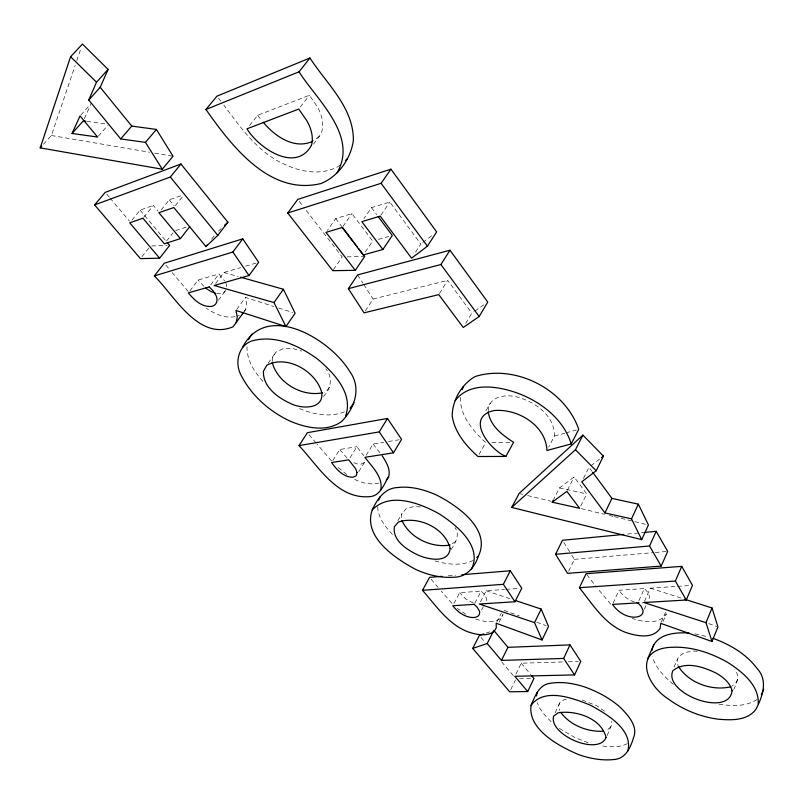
<?xml version="1.0" encoding="UTF-8"?>
<svg xmlns="http://www.w3.org/2000/svg" width="804" height="804" viewBox="0 0 804 804"><rect width="100%" height="100%" fill="white"/><g stroke="black" fill="none" stroke-linecap="round" stroke-linejoin="round"><path stroke-width="0.6" stroke-dasharray="4.02 3.01" d="M733.71 689.52C736.675 683.4 740.082 675.712 734.836 669.762M377.699 506.741C377.96 517.856 385.618 527.223 392.955 534.961M460.541 397.357C459.617 415.658 473.094 430.843 485.716 442.542L479.144 454.361M697.239 651.34L693.661 650.999L684.455 652.567L678.777 656.506L677.29 659.441L677.139 662.707L678.003 665.4M272.234 361.267L272.395 358.202L275.812 352.172L283.058 348.715L292.535 348.474L301.651 351.087M488.329 410.603C488.581 394.985 508.882 393.679 520.098 397.93C537.042 403.256 554.68 416.693 554.489 436.069L548.67 447.155M420.462 506.912L413.417 506.59L405.899 508.942L401.94 513.676L401.337 517.012L401.94 520.62M244.114 311.57L245.552 309.57L246.677 303.932L245.431 297.44L273.822 306.485M358.745 471.697L364.282 462.612L364.785 460.461M323.379 396.462C331.077 389.146 333.057 377.106 325.841 368.835M607.171 735.58L611.844 724.123L611.623 721.268M43.396 144.338L51.396 135.494L75.194 65.425M76.802 60.672L80.832 48.803M566.368 699.329L564.177 699.671L559.684 702.977L558.679 705.5L559.715 710.434M674.094 667.079L677.29 659.441M663.029 621.572L666.365 613.844C659.169 625.15 643.039 621.934 632.256 618.437M737.6 679.491L736.303 682.485L731.871 686.184M661.21 622.256L665.511 612.296M644.416 601.432L650.315 588.166L676.365 586.428M644.316 609.311L646.265 604.909M638.909 600.699L644.326 588.568L647.391 591.855L649.341 595.905A17.618 9.487 24.7 0 1 647.532 600.819M613.01 603.322L619 590.257L644.326 588.568M84.299 118.68L90.39 105.475M555.152 712.806L559.684 702.977M451.134 549.554C455.235 543.122 460.32 534.891 455.014 527.565M515.917 674.114L521.223 663.21L563.403 661.923M510.751 689.641L515.464 679.923M568.619 571.192L574.368 559.333L570.418 552.981M580.729 506.088L586.749 493.907L574.126 476.983L559.453 487.948L553.876 498.902M583.433 478.44L589.01 467.275L591.965 471.295M499.083 622.175L502.992 614.447L500.932 618.075C493.726 623.723 483.596 621.663 475.556 619.05M567.423 490.259L574.126 476.983M496.731 622.125L501.214 613.281M481.616 609.934L483.325 606.628M313.459 144.147L319.369 136.258L321.731 131.695A41.577 26.884 40 0 0 317.369 106.852L309.429 95.274L257.682 115.314L248.486 126.881M480.45 601.824L486.179 590.769L504.58 589.453M474.802 603.261L481.124 591.131L484.139 594.166L486.289 597.895A16.12 8.151 28 0 1 486.159 601.121M453.918 603.563L459.697 592.659L481.124 591.131M485.907 410.844L490.209 403.226M397.859 520.741L401.94 513.676M465.717 323.389L471.858 313.168L473.847 311.781M366.192 455.275L373.046 444.049L383.729 442.3M350.021 457.828L356.886 446.702L363.699 455.637M439.396 293.601L447.647 280.375L471.858 313.168M332.836 460.541L339.73 449.516L356.886 446.702M415.537 252.104L420.814 244.004L389.85 202.055L371.498 207.653L363.91 218.638M365.338 310.867L373.096 299.058L447.647 280.375M365.247 251.994L372.664 241.059L351.931 213.633L335.72 218.598L327.389 230.386M380.915 215.13L389.85 202.055M333.439 269.702L342.202 256.968L303.872 207.372M268.214 363.197L275.812 352.172M342.926 226.507L351.931 213.633M236.708 309.48L245.431 297.44M329.328 387.307L327.268 390.141L324.253 392.191M218.386 300.284L224.999 291.329M215.673 283.5L223.874 272.506L240.677 267.591M210.728 284.917L218.929 273.953L224.577 280.867M244.275 311.279L245.552 309.57M189.865 290.907L198.075 280.063L218.929 273.953M211.683 239.13L215.251 234.466M300.284 107.103L309.429 95.274M166.559 241.059L173.071 232.808M141.956 256.687L148.941 247.923M175.302 205.673L182.719 196.407M161.122 209.944L169.282 199.824L183.061 194.96M143.695 217.321L153.333 205.452L158.046 211.12M611.03 726.705L606.769 730.344M131.946 220.095L140.107 210.125L153.333 205.452M98.349 136.127L107.907 125.233M80.852 115.022L91.405 103.274M455.597 541.343L451.185 544.539M218.517 231.11L221.07 228.678M319.369 136.258L313.54 140.861M590.93 465.787L599.593 459.094M422.783 242.486L431.698 235.693M474.842 311.098L484.782 304.173M627.351 743.61C619.201 747.951 609.301 746.896 600.467 745.69M756.966 699.53C745.65 707.028 731.137 706.103 718.324 704.023M237.351 316.304L239.351 315.319M340.213 165.292C323.982 175.493 303.48 172.759 286.767 165.272C258.808 153.855 241.18 128.218 223.753 104.982M364.282 462.612L361.026 464.139L356.986 463.928L352.474 462.119M473.224 560.328C460.742 566.629 445.858 564.167 432.984 560.378M486.028 633.13L490.48 631.582M175.664 230.597L187.111 226.808M344.413 411.899C329.529 417.708 312.897 414.392 298.686 408.201M245.481 266.184L256.285 263.029M378.433 239.421L388.804 236.456M554.489 436.069L564.88 433.185M566.026 432.864L576.418 429.969M378.945 483.063C370.001 485.214 360.443 482.782 352.614 478.249M388.483 441.517L399.176 439.768M235.039 316.645C224.818 318.625 214.738 313.892 206.427 308.334M627.462 534.067L643.702 532.509M574.368 559.333L654.004 552.579M655.25 552.469L667.692 551.413M448.22 575.835L455.667 575.232M505.806 589.362L519.294 588.397M677.601 586.337L690.003 585.513M216.598 293.601L221.381 293.43A18.663 10.502 36.9 0 0 226.356 288.646M568.368 661.782L578.297 661.481M151.685 245.944L167.252 245.501M347.197 256.868L364.664 256.496M519.585 678.767L531.565 678.506M491.777 442.481L512.359 442.311M86.912 121.374L106.279 123.997M694.988 633.874L708.545 636.929M51.396 135.494L149.675 152.257M154.589 153.102L173.011 156.237M559.453 487.948L586.749 493.907M520.299 493.777L522.741 494.37M527.625 495.565L550.81 501.204M581.312 508.63L604.497 514.279M609.382 515.464L613.04 516.359M614.256 516.66L645.984 524.379M223.874 272.506L238.155 276.526M588.086 742.705L575.553 737.921L559.383 728.444M278.556 307.982L292.756 312.505M650.315 588.166L683.551 598.839M486.179 590.769L511.917 599.332M582.237 700.013L596.638 705.711L604.909 711.51M708.676 623.613L716.786 626.457M504.058 610.387L519.273 615.884M536.831 622.236L546.187 625.623M634.577 602.025C628.135 600.156 622.778 595.714 619 590.257M473.405 603.131L465.647 598.89L459.697 592.659M465.757 614.276L457.345 608.326M346.825 474.651L337.449 466.853M673.36 684.304C664.405 676.928 655.813 668.074 652.356 656.717M610.718 604.166L597.161 588.005M204.005 286.485L198.075 280.063M347.067 458.119L339.73 449.516M551.062 721.68L544.599 714.887L539.936 708.515L537.142 702.626M262.888 381.408C254.335 371.81 246.627 359.961 246.979 346.614M451.948 603.352L441.255 591.161M188.186 291.44L172.207 272.656M331.56 460.923L317.088 444.17M106.831 194.277L109.264 197.151M110.068 198.106L129.474 221.08M480.943 637.341L484.933 642.054M501.656 661.863L513.605 676.013M165.855 265.129L169.031 268.888M309.007 434.602L316.273 443.215M431.145 579.192L438.14 587.483M521.223 663.21L530.781 674.636M140.107 210.125L166.458 241.622M373.046 444.049L380.081 452.984M169.282 199.824L174.006 205.563M299.279 201.422L303.108 206.377M218.457 98.118L220.728 101.063M586.83 574.649L596.417 587.051M257.682 115.314L261.632 120.479M335.72 218.598L341.811 226.577M371.498 207.653L376.694 214.608M357.629 274.908L363.006 283.309M363.679 284.355L373.096 299.058M563.825 542.399L569.755 551.926M225.823 282.887A18.663 10.502 36.9 0 1 226.527 287.601M645.843 601.905A17.618 9.487 24.7 0 1 641.13 602.96"/><path stroke-width="1.21" d="M758.222 703.852C759.227 685.129 742.032 671.631 727.801 662.456C711.419 653.139 692.907 646.748 673.873 647.23C633.361 647.411 643.431 682.998 668.415 699.068C683.098 709.821 700.445 716.917 718.505 719.228C731.298 720.304 747.238 720.816 755.84 709.45C762.584 696.525 768.423 680.486 756.926 668.255C746.011 653.752 729.751 644.406 712.937 638.296M380.734 490.138C383.428 477.194 372.011 466.792 364.946 457.315L393.508 452.833L401.558 439.376L387.478 418.452L307.389 432.693L299.048 445.597C317.861 465.717 336.856 498.982 368.915 496.701C380.081 496.52 383.629 484.772 388.573 476.923C390.955 469.285 386.031 461.958 382.171 455.747M285.922 326.545L273.993 302.545L214.176 285.5L249.019 275.541L258.687 262.325L242.758 238.848L164.267 263.25L154.348 275.933C173.945 295.078 198.397 341.288 233.019 326.826L236.195 322.575L237.27 316.967L235.984 310.475L285.922 326.545L295.118 313.258L283.4 289.259L240.537 277.199M531.082 705.319C527.545 729.811 560.026 746.805 578.93 754.715C590.025 758.554 601.844 760.755 613.603 759.559C625.391 759.087 630.487 747.78 633.431 737.982C638.396 726.585 628.457 715.811 621.11 708.153C611.06 698.867 598.859 692.274 586.116 687.47C574.79 683.541 562.629 681.38 550.68 683.249C539.032 684.325 535.032 696.174 531.082 705.319C544.409 687.169 573.091 698.254 589.985 704.997C606.166 713.841 633.602 729.248 627.763 751.378M536.489 695.993L537.243 692.304M345.549 416.261C353.881 393.156 333.238 372.182 316.977 358.594C299.48 346.192 277.742 335.65 255.783 340.022C239.16 342.373 233.753 361.9 241.12 375.297C251.471 395.658 269.591 411.558 290.164 421.155C306.033 427.919 326.675 432.502 341.69 421.437C354.815 408.07 361.86 387.598 349.559 371.257C330.886 339.831 266.747 300.425 242.748 347.026M651.933 650.516C654.979 633.894 675.37 631.974 689.108 633.11M162.307 169.232L40.2 147.876L70.591 56.732L82.45 44.049L108.088 69.405L100.219 87.314L88.752 100.038L120.7 138.921L145.454 142.378L162.307 169.232L173.011 156.237L156.418 129.434L131.766 126.097L100.219 87.314M505.897 456.441C490.138 450.16 464.119 417.336 493.978 410.553C517.525 408.392 545.936 425.065 546.931 450.491L571.232 443.929L578.729 429.336C565.101 389.458 515.565 363.921 475.264 376.493C461.607 384.041 452.29 400.422 452.21 415.98C454.622 432.421 465.988 445.728 477.948 456.501L505.897 456.441L513.575 442.3C502.5 435.195 489.948 425.778 488.239 411.728M462.21 389.719L463.335 386.613M372.242 509.927C362.634 537.102 395.709 558.72 416.02 569.604C427.778 574.86 440.612 578.126 453.567 577.222C466.431 577.433 474.742 567.111 478.541 555.835C491.284 528.891 457.024 505.455 436.512 495.043C424.331 489.626 410.985 485.948 397.568 487.546C384.563 488.048 377.187 499.274 372.242 509.927C390.101 491.395 420.1 503.334 439.275 513.867C456.531 525.112 482.792 546.147 471.435 569.242M378.694 500.219L379.98 496.862M712.002 641.502L705.992 622.688L643.934 602.538L686.244 600.015L692.485 585.352L681.742 566.358L586.096 573.694L579.413 587.714C592.749 604.387 604.889 624.708 625.964 632.537C636.748 636.034 652.888 639.471 660.174 628.195L660.727 623.361L712.002 641.502L717.942 626.869L712.042 607.995L684.737 599.221M705.992 622.688L712.042 607.995M761.308 694.887L763.71 689.239M647.612 658.918L653.692 644.808M686.244 600.015L675.37 581.051L681.742 566.358M88.752 100.038L96.5 82.199L108.088 69.405M623.713 534.429L562.499 540.278L555.554 554.308L567.574 573.352L661.179 566.086L667.692 551.413L656.185 531.323L644.949 532.399M661.179 566.086L649.542 545.996L656.185 531.323M72.048 133.474L80.048 115.927L97.555 137.032L72.048 133.474L83.284 120.891L85.706 121.213M641.713 539.635L631.502 518.851L604.93 512.932L581.754 481.797L596.186 470.772L603.432 456.119L582.91 435.125L519.082 493.485L511.726 507.445L641.713 539.635L648.426 524.972L638.366 504.168L611.924 498.39L592.709 472.29M527.715 691.54L514.851 676.295L574.558 674.908L580.779 661.401L569.996 644.888L507.947 647.331L493.817 630.416L487.194 643.512L472.722 648.426L509.706 691.802L527.715 691.54L533.967 678.455L531.575 675.591M631.502 518.851L638.366 504.168M574.558 674.908L563.654 658.426L569.996 644.888M442.009 576.347L429.587 577.352L422.492 590.327C435.909 605.492 447.979 624.015 467.657 631.723C476.018 634.527 486.611 637.13 494.249 631.291L496.289 627.693L496.168 623.241L542.027 639.954L548.529 626.467L541.172 609.07L515.434 600.508M604.93 512.932L611.924 498.39M542.027 639.954L534.549 622.618L541.172 609.07M487.194 643.512L501.465 660.426L507.947 647.331M534.549 622.618L479.305 604.035L514.952 601.744L521.756 588.226L510.299 570.78L461.878 574.719M552.197 502.188L566.87 491.365L579.634 508.299L552.197 502.188L553.313 499.998M472.722 648.426L479.355 635.451L483.807 633.904M511.726 507.445L575.463 449.717L582.91 435.125M422.492 590.327L503.374 584.317L510.299 570.78M337.037 172.88C358.634 135.806 316.686 99.776 299.038 71.817L309.962 57.999C326.434 83.636 353.82 107.515 353.358 140.519C350.835 158.72 338.142 176.8 320.766 183.593C269.38 195.844 231.522 145.735 205.924 109.475L216.939 96.158L309.962 57.999M479.164 316.525L487.767 302.093L449.969 250.205L357.629 274.908L348.363 288.656L364.041 312.836L438.753 294.626L463.255 327.479L479.164 316.525L440.893 264.536L348.363 288.656M299.048 445.597L379.247 431.909L387.478 418.452M248.456 339.67L251.923 334.062M440.893 264.536L449.969 250.205M378.181 216.598L392.272 235.471L382.875 249.501L361.84 221.633L380.222 216.135L411.578 258.184L427.406 246.205L436.642 231.914L390.935 169.162L297.741 199.432L287.752 213.02L332.766 270.677L355.298 270.335L364.664 256.496L358.574 248.516M287.752 213.02L381.106 183.302L390.935 169.162M273.993 302.545L283.4 289.259M236.195 322.575L243.391 312.575M350.092 408.171L353.971 402.955M242.356 313.851L243.632 312.143M154.348 275.933L232.869 252.034L242.758 238.848M386.211 480.048L388.573 476.923M189.814 226.597L180.408 238.607L158.901 212.698L173.825 207.532L205.965 246.597L217.824 235.361L227.884 222.205L180.94 164.016L105.213 192.367L94.611 204.909L140.409 258.627L159.614 258.195L169.644 245.431L167.252 242.567M205.965 246.597L207.392 244.728M94.611 204.909L170.317 177.031L180.94 164.016M455.144 400.653C470.089 380.975 499.354 386.232 519.484 393.849C542.288 402.794 563.765 419.819 571.232 443.929M145.454 142.378L156.418 129.434M120.7 138.921L131.766 126.097M40.2 147.876L41.798 146.107M224.477 225.442L227.884 222.205M476.812 557.453L478.541 555.835M345.388 160.539L347.117 158.951M601.513 457.607L603.432 456.119M312.515 141.373C294.184 149.815 274.546 136.057 263.26 122.228M205.924 109.475L299.038 71.817M180.408 238.607L164.388 243.803L142.951 218.226L129.725 222.819L159.614 258.195M322.273 392.834C301.721 396.905 277.551 382.835 272.184 362.292M382.875 249.501L363.227 254.979L342.233 227.492L325.992 232.346L355.298 270.335M730.816 686.787C711.862 691.229 688.827 683.098 678.295 666.295M450.129 545.042C431.457 548.238 410.05 538.017 401.94 520.62M555.554 554.308L649.542 545.996M579.413 587.714L675.37 581.051M603.462 731.238C587.583 732.072 570.307 725.439 560.76 712.354M501.465 660.426L563.654 658.426M636.778 602.558L638.959 602.759M215.492 293.209L211.09 291.631L205.593 288.053M70.591 56.732L96.5 82.199M575.463 449.717L596.186 470.772M170.317 177.031L217.824 235.361M342.574 227.572L357.046 246.516M381.106 183.302L427.406 246.205M232.869 252.034L249.019 275.541M379.247 431.909L393.508 452.833M503.374 584.317L514.952 601.744M321.811 392.804C323.66 409.749 301.219 409.025 290.646 403.518C277.882 397.779 262.637 386.764 263.451 371.197L266.827 365.207C287.008 354.423 316.404 371.398 321.811 392.804M732.052 690.716C729.318 718.223 662.988 693.49 672.837 670.717C685.38 660.607 703.229 666.878 716.193 673.149C723.077 677.089 730.102 682.636 732.052 690.716M450.139 548.418C448.843 563.815 427.989 559.524 418.211 555.132C407.357 550.006 392.262 540.67 394.372 526.791L398.312 522.108C417.748 515.404 444.944 527.705 450.139 548.418M357.026 472.531L356.283 475.737L353.036 477.234C343.609 477.486 336.655 469.566 331.59 462.541L348.765 459.848L355.659 468.792L357.026 472.531M606.055 737.459C598.347 756.383 548.318 734.655 553.634 716.083L558.117 712.826C575.734 709.902 601.482 718.213 606.055 737.459M311.369 145.524C295.54 173.503 258.446 147.785 246.959 128.811L298.756 109.073L306.816 120.68A41.908 26.753 39.7 0 1 311.369 145.524M209.241 286.917L188.377 292.877C194.086 299.912 202.045 307.61 211.834 306.344A18.793 10.422 36.7 0 0 216.216 295.862L213.06 290.807L209.241 286.917M474.229 604.367L452.763 605.744C457.717 612.095 464.963 617.452 473.315 617.542A16.221 8.08 28 0 0 479.455 611.13L477.274 607.402L474.229 604.367M637.914 602.899L612.517 604.417C617.542 611.693 625.733 617.221 634.788 617.201A17.728 9.407 24.8 0 0 642.999 610.246L641.019 606.196L637.914 602.899"/></g></svg>
